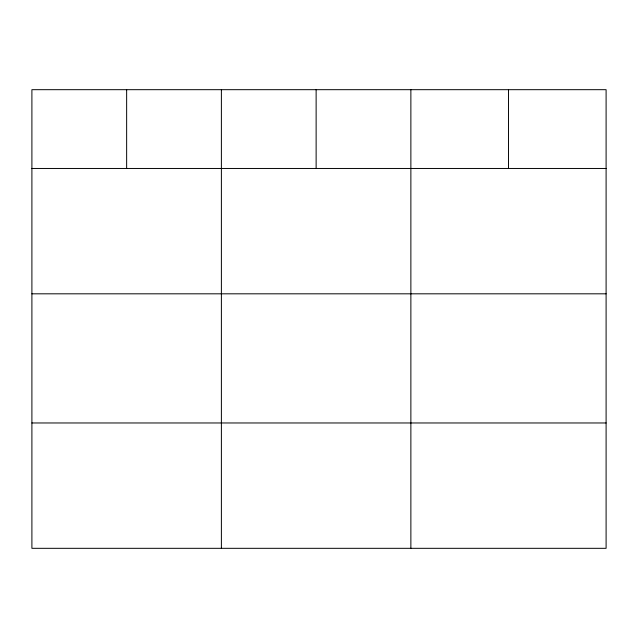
<?xml version="1.0" encoding="UTF-8"?>
<svg xmlns="http://www.w3.org/2000/svg" width="638" height="638" viewBox="0 0 638 638"><rect width="100%" height="100%" fill="white"/><g stroke="black" fill="none" stroke-linecap="round" stroke-linejoin="round"><path stroke-width="0.96" d="M606.1 168.464L606.1 548.321L31.9 548.321L31.9 89.679L606.1 89.679L606.1 168.464L31.9 168.464M31.9 293.815L606.1 293.815M31.9 422.97L606.1 422.97M508.486 89.679L508.486 168.464M410.872 89.679L410.872 548.321M316.129 89.679L316.129 168.464M221.386 89.679L221.386 548.321M126.643 89.679L126.643 168.464"/></g></svg>
